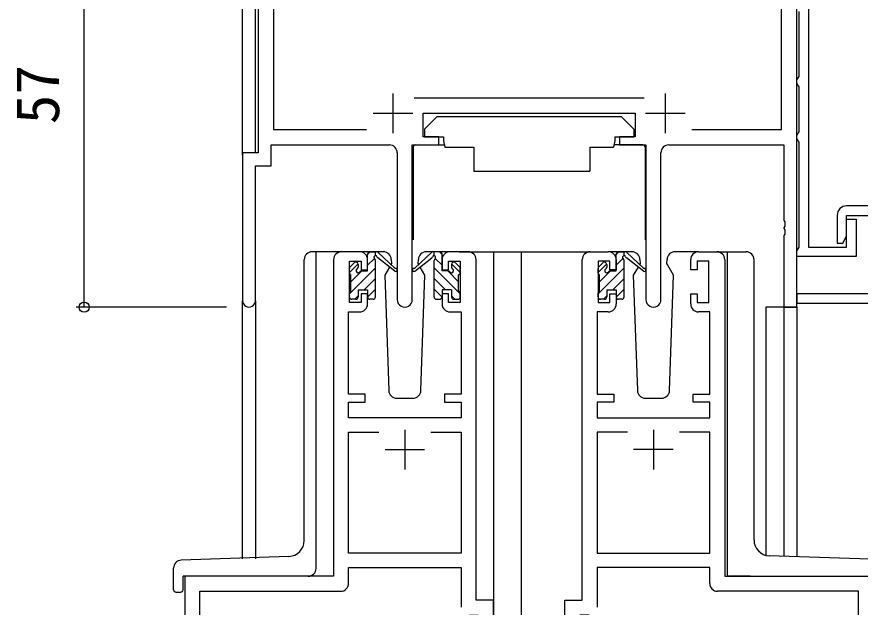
# Model space of a CAD drawing. Units: millimetres, scale not verified. Extents: x -793 to 793, y -564 to 564.
# Drawn here: x -326.6 to -220.1, y 244.9 to 319.5 of the extents above; entities that cross this region are included whole.
import ezdxf
from ezdxf.enums import TextEntityAlignment as Align

# ---------------------------------------------------------------- set-up
doc = ezdxf.new("R2010")
doc.units = ezdxf.units.MM
doc.header["$LTSCALE"] = 4
for name, color, linetype in [('0-2_YKK_11', 7, 'Continuous'), ('0-3_YKK_12', 2, 'Continuous'), ('0-4_YKK_13', 4, 'Continuous'), ('0-6_YKK_D', 6, 'Continuous')]:
    doc.layers.add(name, color=color, linetype=linetype)
doc.styles.add('ＭＳ ゴシック', font='')
doc.styles.get('ＭＳ ゴシック').set_extended_font_data('MS Gothic')

msp = doc.modelspace()

# ---------------------------------------------------------------- linework, layer by layer
at = {"layer": '0-2_YKK_11'}
for p, q in [((-279.086, 309.794), (-279.086, 304.794)), ((-276.393, 309.224), (-247.378, 309.224)), ((-244.686, 309.794), (-244.686, 304.794)), ((-281.586, 307.294), (-276.586, 307.294)), ((-247.186, 307.294), (-242.186, 307.294)), ((-241.335, 305.224), (-230.016, 305.224)), ((-278.536, 302.294), (-278.536, 283.744)), ((-245.236, 283.744), (-245.236, 302.294)), ((-283.286, 289.794), (-285.586, 289.794)), ((-269.586, 289.794), (-271.886, 289.794)), ((-254.186, 289.794), (-251.886, 289.794)), ((-240.486, 289.794), (-238.186, 289.794)), ((-268.586, 245.794), (-268.586, 288.794)), ((-255.186, 245.794), (-255.186, 288.794)), ((-277.586, 267.294), (-277.586, 262.294)), ((-274.299, 266.994), (-270.486, 266.994)), ((-249.472, 266.994), (-253.286, 266.994)), ((-246.186, 267.294), (-246.186, 262.294)), ((-280.086, 264.794), (-275.086, 264.794)), ((-243.686, 264.794), (-248.686, 264.794))]:
    msp.add_line(p, q, dxfattribs=at)
for points in [[(-228.086, 282.794), (-228.086, 382.794), (-229.716, 382.794), (-229.716, 380.794), (-246.086, 380.794), (-246.086, 377.994), (-245.286, 377.994), (-245.286, 379.164), (-243.786, 379.164), (-243.786, 373.894), (-245.286, 373.894), (-245.286, 374.994), (-246.086, 374.994), (-246.086, 372.694), (-243.786, 372.694), (-243.786, 356.794), (-281.886, 356.794), (-281.886, 354.429), (-280.986, 353.91), (-280.636, 354.112), (-280.612, 354.616), (-280.65, 355.075)], [(-226.586, 376.593), (-226.586, 290.393), (-221.786, 290.393), (-221.786, 293.893), (-220.586, 293.893), (-220.586, 289.193), (-228.086, 289.193), (-228.086, 289.893), (-227.906, 290.168), (-227.786, 290.352), (-227.786, 303.635), (-227.906, 303.818), (-228.086, 304.093), (-228.086, 304.493), (-227.906, 304.768), (-227.786, 304.952), (-227.786, 310.635), (-227.906, 310.818), (-228.086, 311.093), (-228.086, 311.493), (-227.906, 311.768), (-227.786, 311.952), (-227.786, 320.135)], [(-241.335, 305.224), (-230.016, 305.224), (-230.016, 362.664), (-241.856, 362.664), (-241.856, 356.664)], [(-276.386, 353.794), (-276.386, 354.294), (-275.086, 354.294), (-275.086, 355.164), (-272.156, 355.164), (-271.286, 354.294), (-259.086, 354.294), (-259.086, 346.294), (-262.661, 342.718), (-296.086, 339.794), (-296.086, 302.294), (-298.086, 302.294), (-298.086, 283.609)], [(-281.58, 339.126), (-294.156, 338.026), (-294.156, 305.224), (-282.436, 305.224)], [(-276.636, 283.744), (-276.636, 303.294), (-273.286, 303.294), (-273.286, 304.294), (-275.286, 304.294), (-275.286, 307.294), (-248.486, 307.294), (-248.486, 304.294), (-250.486, 304.294), (-250.486, 303.294), (-247.136, 303.294), (-247.136, 283.744)], [(-296.456, 283.609), (-296.456, 300.664), (-294.456, 300.664), (-294.456, 303.294), (-279.536, 303.294)], [(-244.236, 303.294), (-229.716, 303.294), (-229.716, 293.752), (-229.596, 293.569), (-229.596, 293.019), (-229.716, 292.836), (-229.716, 292.752), (-229.596, 292.569), (-229.596, 292.019), (-229.716, 291.836), (-229.716, 282.794), (-228.086, 282.794)], [(-209.786, 295.593), (-221.786, 295.593)], [(-222.986, 294.393), (-222.986, 290.893), (-222.286, 290.893), (-221.786, 291.759), (-221.786, 294.393), (-209.786, 294.393), (-209.786, 284.493), (-228.086, 284.493), (-228.086, 283.293), (-208.586, 283.293)], [(-286.586, 288.794), (-286.586, 248.794), (-305.386, 248.794), (-305.386, 225.794), (-303.386, 225.794), (-303.386, 230.794), (-304.086, 230.794), (-304.086, 231.794), (-303.486, 233.443), (-303.486, 246.894), (-285.686, 246.894)], [(-282.286, 283.194), (-282.286, 284.494), (-283.086, 284.494), (-283.086, 283.394), (-284.586, 283.394), (-284.586, 288.594), (-283.086, 288.594), (-283.086, 287.494), (-282.286, 287.494), (-282.286, 288.794)], [(-272.886, 288.794), (-272.886, 287.494), (-272.086, 287.494), (-272.086, 288.594), (-270.586, 288.594), (-270.586, 283.394), (-272.086, 283.394), (-272.086, 284.494), (-272.886, 284.494), (-272.886, 283.194)], [(-250.886, 288.794), (-250.886, 287.494), (-251.686, 287.494), (-251.686, 288.594), (-253.186, 288.594), (-253.186, 283.394), (-251.686, 283.394), (-251.686, 284.494), (-250.886, 284.494), (-250.886, 283.194)], [(-241.486, 283.194), (-241.486, 284.494), (-240.686, 284.494), (-240.686, 283.394), (-239.186, 283.394), (-239.186, 288.594), (-240.686, 288.594), (-240.686, 287.494), (-241.486, 287.494), (-241.486, 288.794)], [(-237.186, 288.794), (-237.186, 248.794), (-218.386, 248.794), (-218.386, 225.794), (-220.386, 225.794), (-220.386, 230.794), (-219.686, 230.794), (-219.686, 231.794), (-220.286, 233.443), (-220.286, 246.894), (-238.086, 246.894)], [(-271.886, 282.194), (-270.486, 282.194), (-270.486, 271.794), (-272.586, 271.794), (-272.586, 270.794), (-270.486, 270.794), (-270.486, 268.794), (-284.686, 268.794), (-284.686, 270.794), (-282.586, 270.794), (-282.586, 271.794), (-284.686, 271.794), (-284.686, 282.194), (-283.286, 282.194)], [(-251.886, 282.194), (-253.286, 282.194), (-253.286, 271.794), (-251.186, 271.794), (-251.186, 270.794), (-253.286, 270.794), (-253.286, 268.794), (-239.086, 268.794), (-239.086, 270.794), (-241.186, 270.794), (-241.186, 271.794), (-239.086, 271.794), (-239.086, 282.194), (-240.486, 282.194)], [(-274.299, 266.994), (-270.486, 266.994), (-270.486, 251.694), (-284.686, 251.694), (-284.686, 266.994), (-280.872, 266.994)], [(-249.472, 266.994), (-253.286, 266.994), (-253.286, 251.694), (-239.086, 251.694), (-239.086, 266.994), (-242.899, 266.994)], [(-284.686, 247.894), (-284.686, 249.894), (-270.486, 249.894), (-270.486, 244.894)], [(-239.086, 247.894), (-239.086, 249.894), (-253.286, 249.894), (-253.286, 244.894)], [(-269.486, 243.894), (-268.286, 243.894), (-268.286, 233.443), (-267.686, 231.794), (-267.686, 230.794), (-268.386, 230.794), (-268.386, 225.794), (-266.386, 225.794), (-266.386, 245.794), (-268.586, 245.794)], [(-254.286, 243.894), (-255.486, 243.894), (-255.486, 233.443), (-256.086, 231.794), (-256.086, 230.794), (-255.386, 230.794), (-255.386, 225.794), (-257.386, 225.794), (-257.386, 245.794), (-255.186, 245.794)]]:
    msp.add_lwpolyline(points, dxfattribs=at)
for centre, radius, start, end in [((-279.536, 302.294), 1, 0.00001, 89.99999), ((-244.236, 302.294), 1, 90.00001, 179.99999), ((-221.786, 294.393), 1.2, 90.00001, 179.99999), ((-285.586, 288.794), 1, 90.00001, 179.99999), ((-283.286, 288.794), 1, 0.00001, 89.99999), ((-271.886, 288.794), 1, 90.00001, 179.99999), ((-269.586, 288.794), 1, 0.00001, 89.99999), ((-254.186, 288.794), 1, 90.00001, 179.99999), ((-251.886, 288.794), 1, 0.00001, 89.99999), ((-240.486, 288.794), 1, 90.00001, 179.99999), ((-238.186, 288.794), 1, 0.00001, 89.99999), ((-297.271, 283.609), 0.815, 179.99999, 0.00001), ((-277.586, 283.744), 0.95, 179.99999, 0.00001), ((-246.186, 283.744), 0.95, 179.99999, 0.00001), ((-283.286, 283.194), 1, 270.00001, 359.99999), ((-271.886, 283.194), 1, 180.00001, 269.99999), ((-251.886, 283.194), 1, 270.00001, 359.99999), ((-240.486, 283.194), 1, 180.00001, 269.99999), ((-285.686, 247.894), 1, 270.00001, 359.99999), ((-238.086, 247.894), 1, 180.00001, 269.99999)]:
    msp.add_arc(centre, radius, start, end, dxfattribs=at)
at = {"layer": '0-3_YKK_12'}
for p, q in [((-298.086, 301.994), (-298.086, 457.794)), ((-296.456, 302.294), (-296.456, 457.794)), ((-288.786, 250.982), (-288.786, 289.794)), ((-285.586, 289.794), (-288.786, 289.794)), ((-270.736, 289.794), (-262.886, 289.794)), ((-266.386, 289.794), (-266.386, 207.794)), ((-263.386, 289.794), (-254.186, 289.794)), ((-262.886, 289.794), (-262.886, 207.794)), ((-238.186, 289.794), (-236.142, 289.794)), ((-298.086, 250.982), (-298.086, 283.609)), ((-296.456, 283.609), (-296.457, 250.982)), ((-231.986, 282.794), (-231.986, 251.445)), ((-228.086, 282.794), (-231.986, 282.794)), ((-229.716, 282.794), (-229.716, 251.319)), ((-228.086, 282.794), (-228.086, 251.262)), ((-305.386, 248.794), (-305.386, 207.794)), ((-302.286, 248.794), (-304.786, 248.794))]:
    msp.add_line(p, q, dxfattribs=at)
at = {"layer": '0-4_YKK_13'}
for p, q in [((-273.483, 306.894), (-275.083, 305.294)), ((-273.483, 306.894), (-250.283, 306.894)), ((-250.283, 306.894), (-248.683, 305.294)), ((-275.083, 305.294), (-275.083, 304.294)), ((-248.683, 305.294), (-248.683, 304.294)), ((-275.083, 304.294), (-272.683, 304.294)), ((-251.083, 304.294), (-248.683, 304.294)), ((-276.533, 302.994), (-276.533, 291.294)), ((-276.233, 303.294), (-272.595, 303.294)), ((-272.542, 302.994), (-268.883, 302.994)), ((-254.224, 302.994), (-251.224, 302.994)), ((-254.224, 302.994), (-254.224, 299.994)), ((-247.538, 303.293), (-251.176, 303.293)), ((-247.238, 302.993), (-247.239, 291.294)), ((-288.786, 289.794), (-289.286, 289.794)), ((-288.786, 249.794), (-288.786, 289.794)), ((-280.299, 289.794), (-283.286, 289.794)), ((-282.286, 289.455), (-281.947, 289.794)), ((-281.986, 289.794), (-281.195, 289.794)), ((-281.286, 289.294), (-281.286, 289.794)), ((-281.002, 289.724), (-278.819, 287.676)), ((-274.17, 289.724), (-276.352, 287.676)), ((-271.886, 289.794), (-274.872, 289.794)), ((-273.186, 289.794), (-273.977, 289.794)), ((-273.886, 289.294), (-273.886, 289.794)), ((-272.886, 289.455), (-273.225, 289.794)), ((-248.899, 289.794), (-251.886, 289.794)), ((-250.886, 289.455), (-250.547, 289.794)), ((-250.586, 289.794), (-249.795, 289.794)), ((-249.886, 289.294), (-249.886, 289.794)), ((-249.602, 289.724), (-247.419, 287.676)), ((-240.486, 289.794), (-243.472, 289.794)), ((-236.886, 289.793), (-234.486, 289.793)), ((-236.886, 289.793), (-236.886, 249.094)), ((-290.286, 253.302), (-290.286, 288.794)), ((-282.286, 288.108), (-281.434, 288.96)), ((-281.286, 284.094), (-281.286, 288.694)), ((-278.852, 287.331), (-280.992, 289.028)), ((-276.32, 287.331), (-274.18, 289.028)), ((-273.886, 284.094), (-273.886, 288.694)), ((-272.886, 288.108), (-273.738, 288.96)), ((-250.886, 288.108), (-250.034, 288.96)), ((-249.886, 284.094), (-249.886, 288.694)), ((-247.452, 287.331), (-249.592, 289.028)), ((-233.486, 253.382), (-233.486, 288.793)), ((-284.586, 287.155), (-283.491, 288.25)), ((-284.586, 284.461), (-281.286, 287.761)), ((-284.586, 287.094), (-284.586, 287.694)), ((-284.498, 287.906), (-283.998, 288.406)), ((-283.486, 288.194), (-283.486, 287.855)), ((-279.528, 287.867), (-280.128, 286.827)), ((-275.821, 288.174), (-275.89, 288.294)), ((-275.043, 286.827), (-275.644, 287.867)), ((-270.586, 284.461), (-273.886, 287.761)), ((-271.686, 288.194), (-271.686, 287.855)), ((-270.586, 287.155), (-271.681, 288.25)), ((-270.674, 287.906), (-271.174, 288.406)), ((-270.586, 287.094), (-270.586, 287.694)), ((-253.186, 287.155), (-252.091, 288.25)), ((-253.186, 284.461), (-249.886, 287.761)), ((-253.186, 287.094), (-253.186, 287.694)), ((-253.098, 287.906), (-252.598, 288.406)), ((-252.086, 288.194), (-252.086, 287.855)), ((-248.128, 287.867), (-248.728, 286.827)), ((-243.643, 286.827), (-244.49, 288.294)), ((-284.386, 286.008), (-283, 287.394)), ((-284.386, 284.794), (-284.386, 286.894)), ((-280.128, 286.827), (-279.619, 272.259)), ((-275.552, 272.259), (-275.043, 286.827)), ((-270.786, 286.008), (-272.172, 287.394)), ((-270.786, 284.794), (-270.786, 286.894)), ((-252.986, 286.008), (-251.6, 287.394)), ((-252.986, 284.794), (-252.986, 286.894)), ((-248.728, 286.827), (-248.219, 272.259)), ((-244.152, 272.259), (-243.643, 286.827)), ((-282.706, 284.994), (-281.286, 286.414)), ((-272.466, 284.994), (-273.886, 286.414)), ((-251.306, 284.994), (-249.886, 286.414)), ((-284.586, 284.094), (-284.586, 284.594)), ((-283.486, 284.994), (-283.486, 284.094)), ((-283.486, 284.994), (-282.286, 284.994)), ((-282.286, 284.994), (-282.286, 284.094)), ((-282.284, 284.068), (-281.286, 285.067)), ((-272.887, 284.068), (-273.886, 285.067)), ((-271.686, 284.994), (-272.886, 284.994)), ((-272.886, 284.994), (-272.886, 284.094)), ((-271.686, 284.994), (-271.686, 284.094)), ((-270.586, 284.094), (-270.586, 284.594)), ((-253.186, 284.094), (-253.186, 284.594)), ((-252.086, 284.994), (-252.086, 284.094)), ((-252.086, 284.994), (-250.886, 284.994)), ((-250.886, 284.994), (-250.886, 284.094)), ((-250.884, 284.068), (-249.886, 285.067)), ((-283.786, 283.794), (-284.286, 283.794)), ((-283.906, 283.794), (-283.486, 284.214)), ((-281.586, 283.794), (-281.986, 283.794)), ((-273.586, 283.794), (-273.186, 283.794)), ((-271.266, 283.794), (-271.686, 284.214)), ((-271.386, 283.794), (-270.886, 283.794)), ((-252.386, 283.794), (-252.886, 283.794)), ((-252.506, 283.794), (-252.086, 284.214)), ((-250.186, 283.794), (-250.586, 283.794)), ((-278.62, 271.294), (-276.551, 271.294)), ((-247.22, 271.294), (-245.151, 271.294)), ((-215.651, 250.828), (-231.555, 251.383)), ((-292.216, 251.303), (-305.82, 250.828)), ((-306.786, 247.094), (-306.786, 249.828)), ((-305.586, 247.094), (-305.586, 248.794)), ((-289.786, 248.794), (-305.586, 248.794)), ((-233.986, 248.794), (-236.586, 248.794)), ((-233.986, 248.794), (-215.886, 248.794)), ((-306.486, 246.794), (-305.886, 246.794))]:
    msp.add_line(p, q, dxfattribs=at)
for points in [[(-272.683, 304.294), (-272.683, 303.794), (-272.542, 302.994)], [(-251.083, 304.294), (-251.083, 303.794), (-251.224, 302.994)], [(-268.883, 302.994), (-268.883, 299.994), (-254.224, 299.994)], [(-283.025, 287.394), (-282.286, 287.394), (-282.286, 289.494)], [(-279.299, 288.829), (-279.281, 288.294), (-279.35, 288.174)], [(-275.821, 288.175), (-275.89, 288.294), (-275.872, 288.829)], [(-272.147, 287.394), (-272.886, 287.394), (-272.886, 289.494)], [(-251.625, 287.394), (-250.886, 287.394), (-250.886, 289.494)], [(-247.899, 288.829), (-247.881, 288.294), (-247.95, 288.174)], [(-244.421, 288.175), (-244.49, 288.294), (-244.472, 288.829)]]:
    msp.add_lwpolyline(points, dxfattribs=at)
for centre, radius, start, end in [((-276.233, 302.994), 0.3, 90, 180), ((-247.538, 302.993), 0.3, 359.99647, 89.99647), ((-289.286, 288.794), 1, 90, 180), ((-281.986, 289.494), 0.3, 90, 180), ((-281.195, 289.494), 0.3, 49.89741, 90), ((-280.299, 288.794), 1, 2, 90), ((-274.872, 288.794), 1, 90, 178), ((-273.977, 289.494), 0.3, 90, 130.10259), ((-273.186, 289.494), 0.3, 0, 90), ((-250.586, 289.494), 0.3, 90, 180), ((-249.795, 289.494), 0.3, 49.89741, 90), ((-248.899, 288.794), 1, 2, 90), ((-243.472, 288.794), 1, 90, 178), ((-234.486, 288.793), 1, 0, 90), ((-281.286, 289.094), 0.2, 20.88332, 233.1301), ((-281.586, 288.694), 0.3, 0, 53.1301), ((-280.818, 289.272), 0.3, 200.88332, 234.62002), ((-274.353, 289.272), 0.3, 305.37998, 339.11668), ((-273.886, 289.094), 0.2, 306.8699, 159.11668), ((-273.586, 288.694), 0.3, 126.8699, 180), ((-249.886, 289.094), 0.2, 20.88332, 233.1301), ((-250.186, 288.694), 0.3, 0, 53.1301), ((-249.418, 289.272), 0.3, 200.88332, 234.62002), ((-284.286, 287.694), 0.3, 135, 180), ((-283.786, 288.194), 0.3, 0, 135), ((-283.486, 287.394), 0.25, 123.05573, 326.94427), ((-283.786, 287.855), 0.3, 303.05573, 0), ((-278.736, 287.494), 0.2, 234.62002, 114.62002), ((-276.436, 287.494), 0.2, 65.37998, 305.37998), ((-271.686, 287.394), 0.25, 213.05573, 56.94427), ((-271.386, 288.194), 0.3, 45, 180), ((-271.386, 287.855), 0.3, 180, 236.94427), ((-270.886, 287.694), 0.3, 0, 45), ((-252.886, 287.694), 0.3, 135, 180), ((-252.386, 288.194), 0.3, 0, 135), ((-252.086, 287.394), 0.25, 123.05573, 326.94427), ((-252.386, 287.855), 0.3, 303.05573, 0), ((-247.336, 287.494), 0.2, 234.62002, 114.62002), ((-284.386, 287.094), 0.2, 180, 270), ((-283.025, 287.094), 0.3, 90, 146.94427), ((-272.147, 287.094), 0.3, 33.05573, 90), ((-270.786, 287.094), 0.2, 270, 0), ((-252.986, 287.094), 0.2, 180, 270), ((-251.625, 287.094), 0.3, 90, 146.94427), ((-284.386, 284.594), 0.2, 90, 180), ((-270.786, 284.594), 0.2, 0, 90), ((-252.986, 284.594), 0.2, 90, 180), ((-284.286, 284.094), 0.3, 180, 270), ((-283.786, 284.094), 0.3, 270, 0), ((-281.986, 284.094), 0.3, 180, 270), ((-281.586, 284.094), 0.3, 270, 0), ((-273.586, 284.094), 0.3, 180, 270), ((-273.186, 284.094), 0.3, 270, 0), ((-271.386, 284.094), 0.3, 180, 270), ((-270.886, 284.094), 0.3, 270, 0), ((-252.886, 284.094), 0.3, 180, 270), ((-252.386, 284.094), 0.3, 270, 0), ((-250.586, 284.094), 0.3, 180, 270), ((-250.186, 284.094), 0.3, 270, 0), ((-278.62, 272.294), 1, 182, 270), ((-276.551, 272.294), 1, 270, 358), ((-247.22, 272.294), 1, 182, 270), ((-245.151, 272.294), 1, 270, 358), ((-292.286, 253.302), 2, 272, 0), ((-231.486, 253.382), 2, 180, 268), ((-305.786, 249.828), 1, 92, 180), ((-289.786, 249.794), 1, 270, 0), ((-236.586, 249.094), 0.3, 180, 270), ((-306.486, 247.094), 0.3, 180, 270), ((-305.886, 247.094), 0.3, 270, 0)]:
    msp.add_arc(centre, radius, start, end, dxfattribs=at)
at = {"layer": '0-6_YKK_D'}
for p, q in [((-318.086, 282.794), (-318.086, 339.794)), ((-300.086, 282.794), (-319.086, 282.794))]:
    msp.add_line(p, q, dxfattribs=at)
msp.add_circle((-318.086, 282.794), 0.637, dxfattribs=at)

# ---------------------------------------------------------------- texts
at = {"layer": '0-6_YKK_D', "style": 'ＭＳ ゴシック'}
msp.add_text('57', height=5.499, rotation=90, dxfattribs=at).set_placement((-319.586, 305.903), align=Align.BOTTOM_LEFT)

doc.saveas('drawing.dxf')
